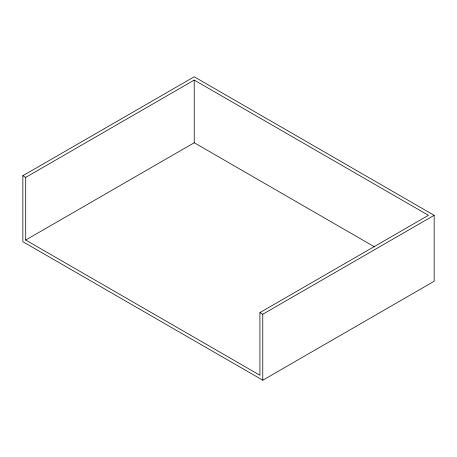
<?xml version="1.0" encoding="UTF-8"?>
<svg xmlns="http://www.w3.org/2000/svg" width="457" height="457" viewBox="0 0 457 457"><rect width="100%" height="100%" fill="white"/><g stroke="black" fill="none" stroke-linecap="round" stroke-linejoin="round"><path stroke-width="0.69" d="M22.85 175.728L194.225 76.787L434.15 215.31L434.15 281.272L262.775 380.213L22.85 241.69L22.85 175.728L25.706 177.379L194.225 80.084L428.438 215.31L259.919 312.599L259.919 375.266L25.706 240.045L25.706 177.379M25.706 240.045L194.225 142.75L374.671 246.934M259.919 312.599L262.775 314.25L434.15 215.31M262.775 314.25L262.775 380.213M194.225 80.084L194.225 142.75"/></g></svg>
